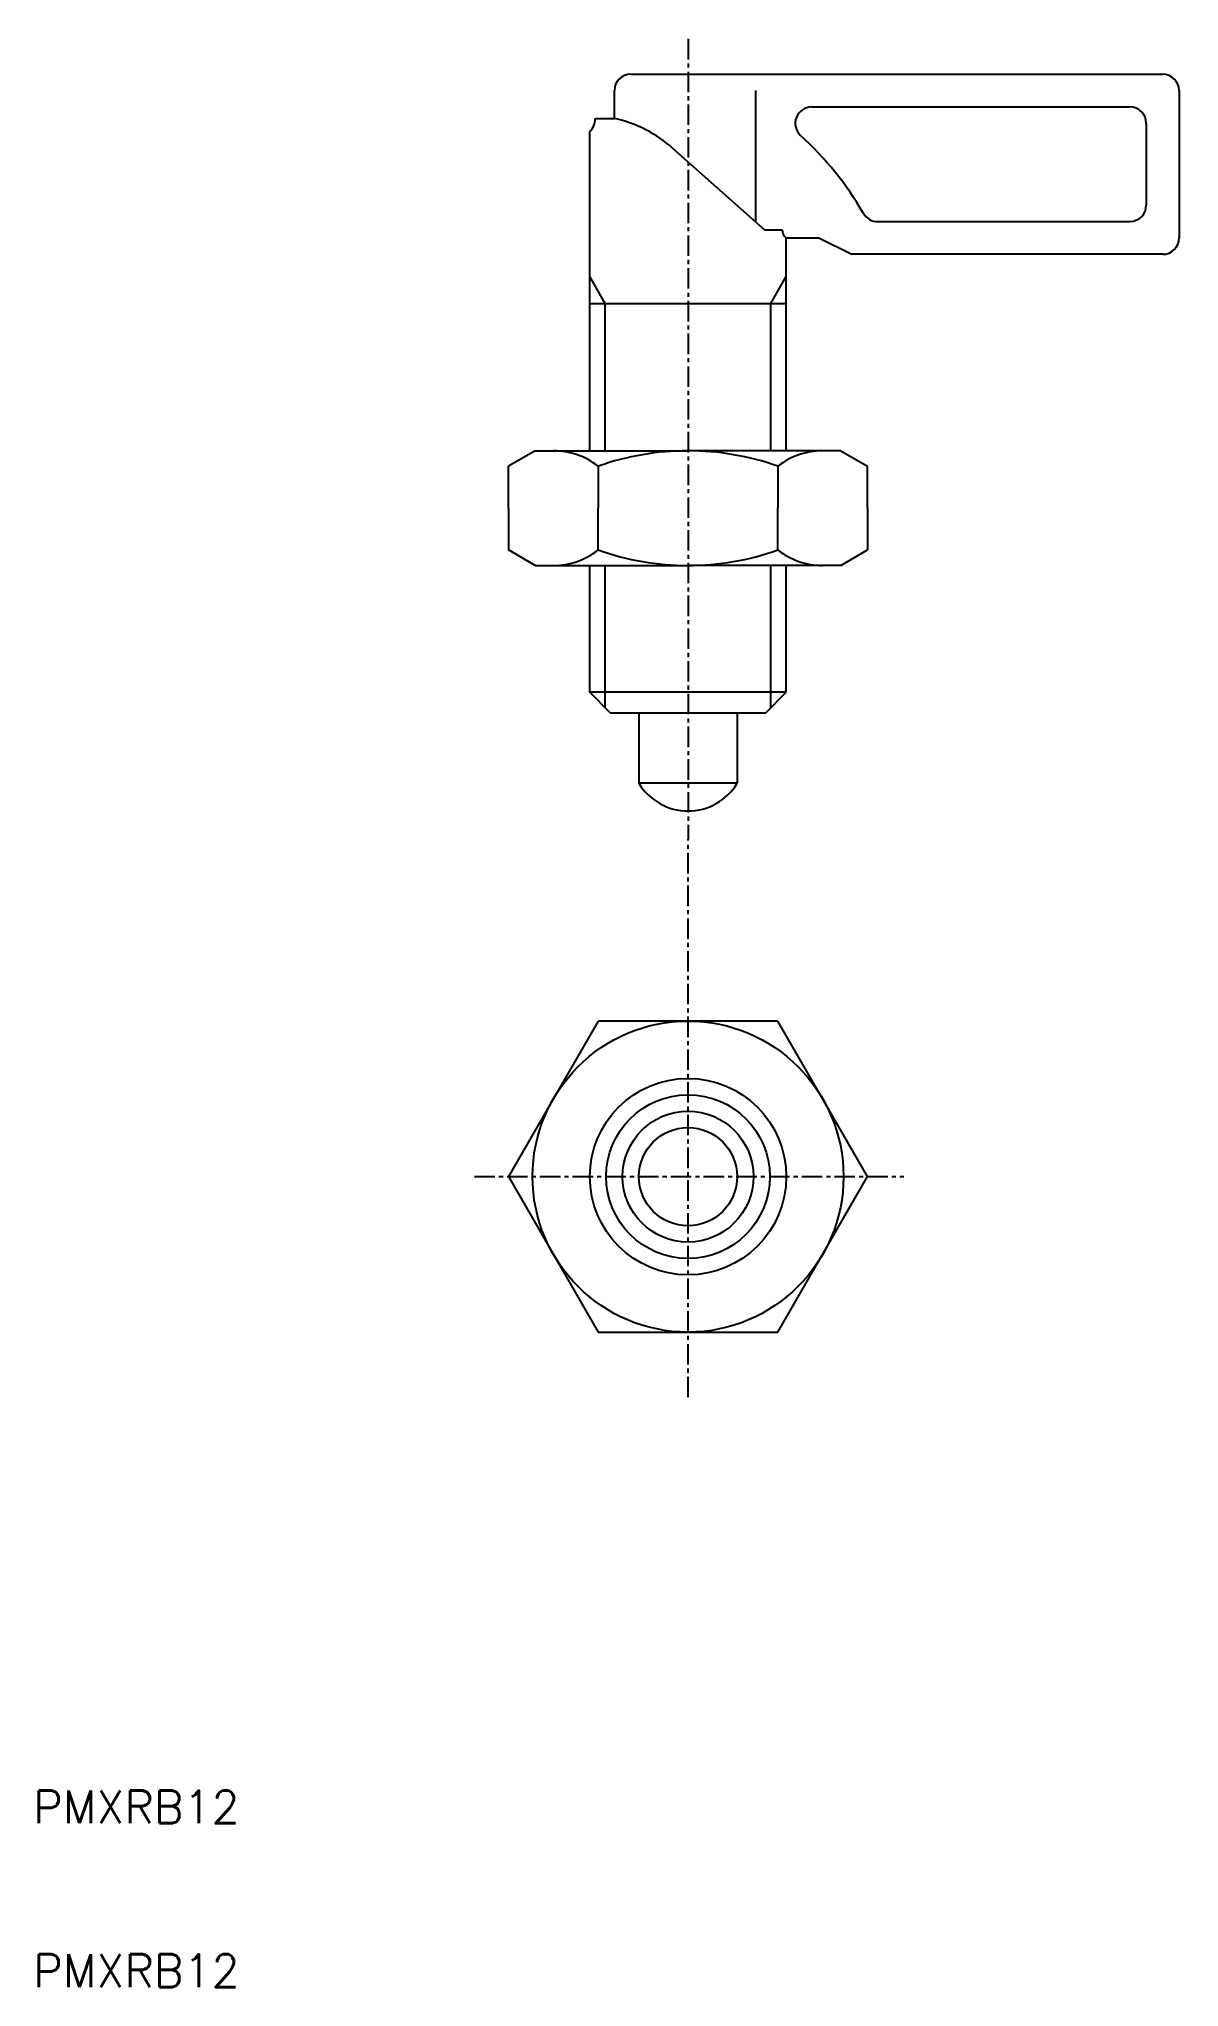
# Model space of a CAD drawing. Extents: x 10 to 80, y 10 to 129.
import ezdxf

# ---------------------------------------------------------------- set-up
doc = ezdxf.new("R2010")
doc.units = 0
doc.linetypes.add('CENTER', pattern=[2, 1.25, -0.25, 0.25, -0.25])
doc.layers.get('0').update_dxf_attribs({"linetype": 'CONTINUOUS'})
doc.layers.add('CENTER', color=1, linetype='CENTER')
doc.styles.get("Standard").update_dxf_attribs({"font": 'txt.shx'})

msp = doc.modelspace()

# ---------------------------------------------------------------- linework, layer by layer
at = {"color": 7, "linetype": 'CONTINUOUS'}
for p, q in [((46.5, 126.833155), (79, 126.833155)), ((45.5, 124.133155), (45.5, 125.833155)), ((54.12, 125.833155), (54.12, 117.817907)), ((80, 125.833155), (80, 116.833155)), ((44.332049, 124.133155), (45.523394, 124.133155)), ((57.552045, 124.833155), (77, 124.833155)), ((78, 123.833155), (78, 118.833155)), ((44, 103.833155), (44, 123.333155)), ((54.664761, 117.333155), (49.075154, 122.307029)), ((61.585676, 117.833155), (77, 117.833155)), ((54.664761, 117.333155), (55.751135, 117.333155)), ((56, 116.833155), (58, 116.833155)), ((56, 103.833155), (56, 116.833155)), ((58, 116.833155), (60, 115.833155)), ((79, 115.833155), (60, 115.833155)), ((44, 112.833155), (56, 112.833155)), ((40.660758, 103.833155), (39.030344, 102.891835)), ((40.660758, 103.833155), (50, 103.833155)), ((59.339241, 103.833155), (50, 103.833155)), ((59.339241, 103.833155), (60.969655, 102.891835)), ((39.030344, 100.333155), (39.030344, 102.891835)), ((44.515172, 102.891835), (44.515172, 100.333155)), ((55.484827, 102.891835), (55.484827, 100.333155)), ((60.969655, 100.333155), (60.969655, 102.891835)), ((39.030344, 100.333155), (39.030344, 97.774475)), ((44.515172, 97.774475), (44.515172, 100.333155)), ((55.484827, 97.774475), (55.484827, 100.333155)), ((60.969655, 100.333155), (60.969655, 97.774475)), ((40.660758, 96.833155), (39.030344, 97.774475)), ((59.339241, 96.833155), (60.969655, 97.774475)), ((40.660758, 96.833155), (50, 96.833155)), ((44, 89.083155), (44, 96.833155)), ((59.339241, 96.833155), (50, 96.833155)), ((56, 89.083155), (56, 96.833155)), ((56, 89.083155), (44, 89.083155)), ((45.25, 87.833155), (44, 89.083155)), ((54.75, 87.833155), (56, 89.083155)), ((45.25, 87.833155), (54.75, 87.833155)), ((47, 87.833155), (47, 83.530379)), ((53, 87.833155), (53, 83.530379)), ((53, 83.530379), (47, 83.530379)), ((44.515172, 69), (39.030344, 59.5)), ((55.484827, 69), (44.515172, 69)), ((60.969655, 59.5), (55.484827, 69)), ((39.030344, 59.5), (44.515172, 50)), ((55.484827, 50), (60.969655, 59.5)), ((44.515172, 50), (55.484827, 50))]:
    msp.add_line(p, q, dxfattribs=at)
at = {"color": 3, "linetype": 'CONTINUOUS'}
for p, q in [((44.947, 112.833155), (44, 114.473407)), ((55.053, 112.833155), (56, 114.473407)), ((44.947, 103.833155), (44.947, 112.833155)), ((55.053, 103.833155), (55.053, 112.833155)), ((44.947, 88.136155), (44.947, 96.833155)), ((55.053, 88.136155), (55.053, 96.833155))]:
    msp.add_line(p, q, dxfattribs=at)
at = {"color": 7, "linetype": 'CONTINUOUS'}
for radius in [9.5, 6, 4, 3]:
    msp.add_circle((50, 59.5), radius, dxfattribs=at)
at = {"color": 3, "linetype": 'CONTINUOUS'}
msp.add_circle((50, 59.5), 5, dxfattribs=at)
at = {"color": 7, "linetype": 'CONTINUOUS'}
for centre, radius, start, end in [((46.5, 125.833155), 1, 90, 180), ((79, 125.833155), 1, 0, 90), ((43.202311, 124.133155), 1.129737, 314.917098, 0), ((43.757058, 116.330588), 8, 48.335929, 77.244447), ((57.552045, 123.833155), 1, 90, 227.692346), ((77, 123.833155), 1, 0, 90), ((43.416708, 108.30279), 20, 30.095709, 47.692346), ((61.585676, 118.833155), 1, 210.095709, 270), ((77, 118.833155), 1, 270, 0), ((56.377848, 117.333155), 0.626713, 180, 232.921787), ((79, 116.833155), 1, 270, 0), ((41.772758, 99.36766), 4.465495, 52.110953, 90), ((50, 87.383155), 16.45, 90, 109.476741), ((50, 87.383155), 16.45, 70.523259, 90), ((58.227241, 99.36766), 4.465495, 90, 127.889047), ((41.772758, 101.29865), 4.465495, 270, 307.889047), ((50, 113.283155), 16.45, 250.523259, 270), ((50, 113.283155), 16.45, 270, 289.476741), ((58.227241, 101.29865), 4.465495, 232.110953, 270), ((50, 85.333155), 3.5, 211.00271913, 270), ((50, 85.333155), 3.5, 270, 328.99728087)]:
    msp.add_arc(centre, radius, start, end, dxfattribs=at)
at = {"layer": 'CENTER', "color": 1, "linetype": 'CENTER'}
for p, q in [((50, 128.987985), (50, 80.104145)), ((50, 46.023488), (50, 80.104145)), ((36.950185, 59.5), (63.180191, 59.5))]:
    msp.add_line(p, q, dxfattribs=at)

# ---------------------------------------------------------------- texts
at = {"color": 7, "linetype": 'CONTINUOUS'}
for p in [(10, 20), (10, 10)]:
    msp.add_text('PMXRB12', height=2, dxfattribs=at).set_placement(p)

doc.saveas('drawing.dxf')
